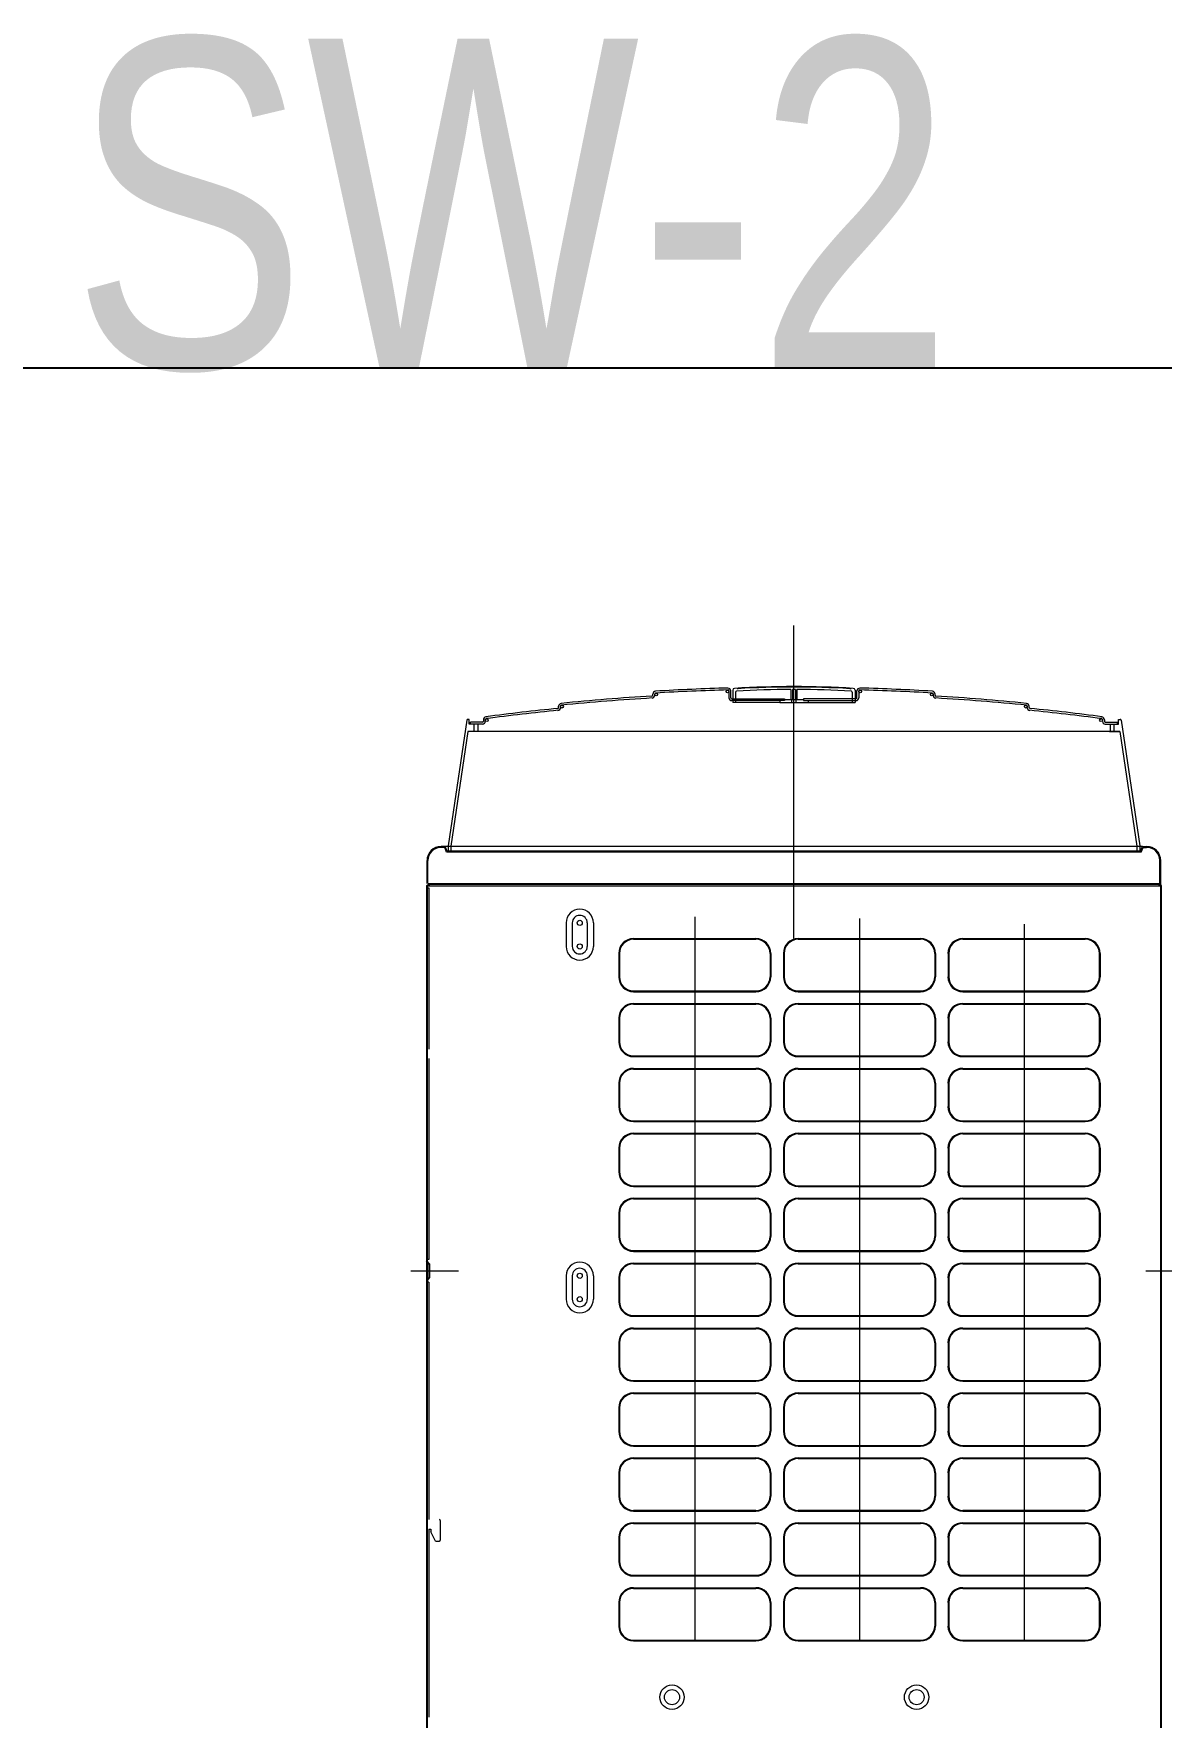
# Model space of a CAD drawing. Extents: x -562219 to -386232, y -244737 to -38219.
# Drawn here: x -459229 to -458031, y -193716 to -191927 of the extents above; entities that cross this region are included whole.
import ezdxf

# ---------------------------------------------------------------- set-up
doc = ezdxf.new("R2010")
doc.units = 0
doc.header["$LTSCALE"] = 1000
doc.header["$MEASUREMENT"] = 0
doc.layers.get('0').update_dxf_attribs({"linetype": 'CONTINUOUS'})
doc.layers.add('SYTM$0$FQCA-OUAC', color=5, linetype='CONTINUOUS', lineweight=18)
doc.layers.add('VRV-DIM', color=3, linetype='CONTINUOUS')
doc.styles.add('HZF', font='ROS', dxfattribs={"width": 0.8, "bigfont": 'JD'})

# ---------------------------------------------------------------- blocks, each defined once
blk = doc.blocks.new('SYTM$0$1')
for p, q in [((-391.1, 595.3), (-391.1, 927.9)), ((-456.1, 859), (-456.1, 846)), ((-451.1, 861.2), (-451.1, 860.1)), ((-450.6, 860.7), (-451.1, 860.1)), ((-394.3, 859.9), (-394.3, 849)), ((-392.7, 859.9), (-392.7, 849)), ((-389.5, 859.9), (-389.5, 849)), ((-387.9, 859.9), (-387.9, 849)), ((-331.7, 860.7), (-331.2, 860.1)), ((-331.2, 861.2), (-331.2, 860.1)), ((-326.2, 859), (-326.2, 846)), ((-641, 840.6), (-641, 842)), ((-639, 840.6), (-639, 842)), ((-541, 853.7), (-541, 854.9)), ((-539, 853.7), (-539, 854.9)), ((-460.1, 858.3), (-460.1, 851)), ((-458.1, 851), (-458.1, 858.2)), ((-457.1, 850), (-401.1, 850)), ((-401.1, 848), (-457.1, 848)), ((-406.1, 846), (-456.1, 846)), ((-453.1, 857.1), (-453.1, 846)), ((-406.1, 848), (-406.1, 846)), ((-406.1, 846), (-376.1, 846)), ((-401.1, 850), (-401.1, 848)), ((-401.1, 849), (-381.1, 849)), ((-394.3, 849), (-387.9, 849)), ((-393.6, 849), (-393.6, 846)), ((-388.6, 846), (-388.6, 849)), ((-381.1, 850), (-381.1, 848)), ((-325.2, 850), (-381.1, 850)), ((-381.1, 848), (-325.2, 848)), ((-376.1, 848), (-376.1, 846)), ((-376.1, 846), (-326.2, 846)), ((-329.2, 857.1), (-329.2, 846)), ((-324.2, 851), (-324.2, 858.2)), ((-322.2, 858.3), (-322.2, 851)), ((-243.2, 853.7), (-243.2, 854.9)), ((-241.2, 853.7), (-241.2, 854.9)), ((-143.3, 840.6), (-143.3, 842)), ((-141.3, 840.6), (-141.3, 842)), ((-738.5, 827.1), (-758.4, 693.6)), ((-735.9, 828), (-737.5, 828)), ((-735.9, 823), (-735.9, 828)), ((-721.9, 823), (-735.9, 823)), ((-734.6, 823), (-734.6, 825)), ((-721.9, 825), (-734.6, 825)), ((-730.9, 823), (-730.9, 815)), ((-726.9, 823), (-726.9, 815)), ((-720.9, 827.7), (-720.9, 826)), ((-718.9, 827.7), (-718.9, 826)), ((-63.4, 827.7), (-63.4, 826)), ((-61.4, 827.7), (-61.4, 826)), ((-60.4, 825), (-47.6, 825)), ((-60.4, 823), (-46.4, 823)), ((-55.4, 823), (-55.4, 815)), ((-51.4, 823), (-51.4, 815)), ((-47.6, 823), (-47.6, 825)), ((-46.4, 828), (-44.7, 828)), ((-46.4, 823), (-46.4, 828)), ((-43.7, 827.1), (-23.9, 693.6)), ((-737.3, 815), (-755.4, 693.3)), ((-45, 815), (-737.3, 815)), ((-55.9, 815), (-45, 815)), ((-45, 815), (-26.9, 693.3)), ((-20.9, 693.1), (-765.8, 693.1)), ((-762, 692.1), (-765.8, 692.1)), ((-760, 687.1), (-762, 692.1)), ((-759.4, 688.1), (-761.4, 693.1)), ((-22.2, 687.1), (-760, 687.1)), ((-22.9, 688.1), (-759.4, 688.1)), ((-758.4, 693.6), (-758.4, 688.1)), ((-755.4, 693.3), (-755.4, 688.1)), ((-26.9, 693.3), (-26.9, 688.1)), ((-23.9, 693.6), (-23.9, 688.1)), ((-22.9, 688.1), (-20.9, 693.1)), ((-22.2, 687.1), (-20.2, 692.1)), ((-20.9, 693.1), (-16.5, 693.1)), ((-20.2, 692.1), (-16.5, 692.1)), ((-780.8, 653.6), (-780.8, 678.1)), ((-779.8, 653.6), (-779.8, 678.1)), ((-2.5, 653.6), (-2.5, 678.1)), ((-1.5, 653.6), (-1.5, 678.1)), ((-781.3, 651.1), (-779.1, 653.1)), ((-781.3, 651.1), (-779.1, 653.1)), ((-781.3, 651.1), (-781.3, -230.4)), ((-781.3, 651.1), (-1, 651.1)), ((-781.3, 651.1), (-781.3, -879.8)), ((-781.3, 649.1), (-778.7, 649.1)), ((-780.5, 650.7), (-778.3, 652.7)), ((-780.5, 650.7), (-778.3, 652.7)), ((-780.5, 650.7), (-780.5, 649.1)), ((-780.5, 650.7), (-780.5, -879.8)), ((-780.5, 649.1), (-780.5, 254.4)), ((-779.1, 653.6), (-1.5, 653.6)), ((-779.1, 653.1), (-1, 653.1)), ((-778.7, 649.1), (-778.7, 477.7)), ((-1.8, 650.7), (-4, 652.7)), ((-1, 651.1), (-3.2, 653.1)), ((-0.8, 651.1), (-3.2, 653.1)), ((-1.8, 651.1), (-1.8, -879.8)), ((-1.8, 650.7), (-1.8, -879.8)), ((-1, 651.1), (-1, -879.8)), ((-633, 611.9), (-633, 586.9)), ((-626.6, 611.9), (-626.6, 586.9)), ((-610.6, 611.9), (-610.6, 586.9)), ((-604.1, 611.9), (-604.1, 586.9)), ((-496.5, 618.2), (-496.5, -150.7)), ((-321.6, 616.6), (-321.6, -150.7)), ((-146.7, 610.4), (-146.7, -150.7)), ((-561.4, 595.3), (-431.5, 595.3)), ((-561.4, 594.5), (-431.5, 594.5)), ((-386.5, 595.3), (-256.6, 595.3)), ((-386.5, 594.5), (-256.6, 594.5)), ((-211.7, 595.3), (-81.7, 595.3)), ((-211.7, 594.5), (-81.7, 594.5)), ((-577.2, 579.5), (-577.2, 554.6)), ((-576.4, 579.5), (-576.4, 554.6)), ((-416.5, 579.5), (-416.5, 554.6)), ((-415.7, 579.5), (-415.7, 554.6)), ((-402.3, 579.5), (-402.3, 554.6)), ((-401.5, 579.5), (-401.5, 554.6)), ((-241.6, 579.5), (-241.6, 554.6)), ((-240.8, 579.5), (-240.8, 554.6)), ((-227.4, 579.5), (-227.4, 554.6)), ((-226.6, 579.5), (-226.6, 554.6)), ((-66.8, 579.5), (-66.8, 554.6)), ((-66, 579.5), (-66, 554.6)), ((-561.4, 539.6), (-431.5, 539.6)), ((-561.4, 538.8), (-431.5, 538.8)), ((-386.5, 539.6), (-256.6, 539.6)), ((-386.5, 538.8), (-256.6, 538.8)), ((-211.7, 539.6), (-81.7, 539.6)), ((-211.7, 538.8), (-81.7, 538.8)), ((-561.4, 526.4), (-431.5, 526.4)), ((-561.4, 525.6), (-431.5, 525.6)), ((-386.5, 526.4), (-256.6, 526.4)), ((-386.5, 525.6), (-256.6, 525.6)), ((-211.7, 526.4), (-81.7, 526.4)), ((-211.7, 525.6), (-81.7, 525.6)), ((-577.2, 510.6), (-577.2, 485.6)), ((-576.4, 510.6), (-576.4, 485.6)), ((-416.5, 510.6), (-416.5, 485.6)), ((-415.7, 510.6), (-415.7, 485.6)), ((-402.3, 510.6), (-402.3, 485.6)), ((-401.5, 510.6), (-401.5, 485.6)), ((-241.6, 510.6), (-241.6, 485.6)), ((-240.8, 510.6), (-240.8, 485.6)), ((-227.4, 510.6), (-227.4, 485.6)), ((-226.6, 510.6), (-226.6, 485.6)), ((-66.8, 510.6), (-66.8, 485.6)), ((-66, 510.6), (-66, 485.6)), ((-778.7, 467.7), (-778.7, 254.4)), ((-561.4, 470.6), (-431.5, 470.6)), ((-561.4, 469.8), (-431.5, 469.8)), ((-386.5, 470.6), (-256.6, 470.6)), ((-386.5, 469.8), (-256.6, 469.8)), ((-211.7, 470.6), (-81.7, 470.6)), ((-211.7, 469.8), (-81.7, 469.8)), ((-561.4, 457.4), (-431.5, 457.4)), ((-561.4, 456.6), (-431.5, 456.6)), ((-386.5, 457.4), (-256.6, 457.4)), ((-386.5, 456.6), (-256.6, 456.6)), ((-211.7, 457.4), (-81.7, 457.4)), ((-211.7, 456.6), (-81.7, 456.6)), ((-577.2, 441.6), (-577.2, 416.7)), ((-576.4, 441.6), (-576.4, 416.7)), ((-416.5, 441.6), (-416.5, 416.7)), ((-415.7, 441.6), (-415.7, 416.7)), ((-402.3, 441.6), (-402.3, 416.7)), ((-401.5, 441.6), (-401.5, 416.7)), ((-241.6, 441.6), (-241.6, 416.7)), ((-240.8, 441.6), (-240.8, 416.7)), ((-227.4, 441.6), (-227.4, 416.7)), ((-226.6, 441.6), (-226.6, 416.7)), ((-66.8, 441.6), (-66.8, 416.7)), ((-66, 441.6), (-66, 416.7)), ((-561.4, 401.7), (-431.5, 401.7)), ((-561.4, 400.9), (-431.5, 400.9)), ((-386.5, 401.7), (-256.6, 401.7)), ((-386.5, 400.9), (-256.6, 400.9)), ((-211.7, 401.7), (-81.7, 401.7)), ((-211.7, 400.9), (-81.7, 400.9)), ((-561.4, 388.5), (-431.5, 388.5)), ((-561.4, 387.7), (-431.5, 387.7)), ((-386.5, 388.5), (-256.6, 388.5)), ((-386.5, 387.7), (-256.6, 387.7)), ((-211.7, 388.5), (-81.7, 388.5)), ((-211.7, 387.7), (-81.7, 387.7)), ((-577.2, 372.7), (-577.2, 347.7)), ((-576.4, 372.7), (-576.4, 347.7)), ((-416.5, 372.7), (-416.5, 347.7)), ((-415.7, 372.7), (-415.7, 347.7)), ((-402.3, 372.7), (-402.3, 347.7)), ((-401.5, 372.7), (-401.5, 347.7)), ((-241.6, 372.7), (-241.6, 347.7)), ((-240.8, 372.7), (-240.8, 347.7)), ((-227.4, 372.7), (-227.4, 347.7)), ((-226.6, 372.7), (-226.6, 347.7)), ((-66.8, 372.7), (-66.8, 347.7)), ((-66, 372.7), (-66, 347.7)), ((-561.4, 332.7), (-431.5, 332.7)), ((-561.4, 331.9), (-431.5, 331.9)), ((-386.5, 332.7), (-256.6, 332.7)), ((-386.5, 331.9), (-256.6, 331.9)), ((-211.7, 332.7), (-81.7, 332.7)), ((-211.7, 331.9), (-81.7, 331.9)), ((-561.4, 319.5), (-431.5, 319.5)), ((-561.4, 318.7), (-431.5, 318.7)), ((-386.5, 319.5), (-256.6, 319.5)), ((-386.5, 318.7), (-256.6, 318.7)), ((-211.7, 319.5), (-81.7, 319.5)), ((-211.7, 318.7), (-81.7, 318.7)), ((-577.2, 303.7), (-577.2, 278.8)), ((-576.4, 303.7), (-576.4, 278.8)), ((-416.5, 303.7), (-416.5, 278.8)), ((-415.7, 303.7), (-415.7, 278.8)), ((-402.3, 303.7), (-402.3, 278.8)), ((-401.5, 303.7), (-401.5, 278.8)), ((-241.6, 303.7), (-241.6, 278.8)), ((-240.8, 303.7), (-240.8, 278.8)), ((-227.4, 303.7), (-227.4, 278.8)), ((-226.6, 303.7), (-226.6, 278.8)), ((-66.8, 303.7), (-66.8, 278.8)), ((-66, 303.7), (-66, 278.8)), ((-778.7, 254.4), (-781.3, 254.4)), ((-779, 249.4), (-781.3, 252.4)), ((-780.5, 254.4), (-780.5, 252.6)), ((-778.2, 249.6), (-780.5, 252.6)), ((-561.4, 263.8), (-431.5, 263.8)), ((-561.4, 263), (-431.5, 263)), ((-561.4, 250.6), (-431.5, 250.6)), ((-386.5, 263.8), (-256.6, 263.8)), ((-386.5, 263), (-256.6, 263)), ((-386.5, 250.6), (-256.6, 250.6)), ((-211.7, 263.8), (-81.7, 263.8)), ((-211.7, 263), (-81.7, 263)), ((-211.7, 250.6), (-81.7, 250.6)), ((-797.9, 242.4), (-747.3, 242.4)), ((-779, 235.4), (-781.3, 232.4)), ((-778.2, 235.1), (-780.5, 232.1)), ((-779, 249.4), (-779, 235.4)), ((-779, 244.9), (-778.2, 244.9)), ((-779, 239.9), (-778.2, 239.9)), ((-778.2, 249.6), (-778.2, 235.1)), ((-633, 237.1), (-633, 212.2)), ((-626.6, 237.1), (-626.6, 212.2)), ((-610.6, 237.1), (-610.6, 212.2)), ((-604.1, 237.1), (-604.1, 212.2)), ((-577.2, 234.8), (-577.2, 209.8)), ((-576.4, 234.8), (-576.4, 209.8)), ((-561.4, 249.8), (-431.5, 249.8)), ((-416.5, 234.8), (-416.5, 209.8)), ((-415.7, 234.8), (-415.7, 209.8)), ((-402.3, 234.8), (-402.3, 209.8)), ((-401.5, 234.8), (-401.5, 209.8)), ((-386.5, 249.8), (-256.6, 249.8)), ((-241.6, 234.8), (-241.6, 209.8)), ((-240.8, 234.8), (-240.8, 209.8)), ((-227.4, 234.8), (-227.4, 209.8)), ((-226.6, 234.8), (-226.6, 209.8)), ((-211.7, 249.8), (-81.7, 249.8)), ((-66.8, 234.8), (-66.8, 209.8)), ((-66, 234.8), (-66, 209.8)), ((-17.4, 242.4), (33.2, 242.4)), ((-778.7, 230.4), (-781.3, 230.4)), ((-780.5, 230.4), (-780.5, 232.1)), ((-780.5, 230.4), (-780.5, -230.4)), ((-778.7, 230.4), (-778.7, -21.9)), ((-561.4, 194.8), (-431.5, 194.8)), ((-561.4, 194), (-431.5, 194)), ((-561.4, 181.6), (-431.5, 181.6)), ((-561.4, 180.8), (-431.5, 180.8)), ((-386.5, 194.8), (-256.6, 194.8)), ((-386.5, 194), (-256.6, 194)), ((-386.5, 181.6), (-256.6, 181.6)), ((-386.5, 180.8), (-256.6, 180.8)), ((-211.7, 194.8), (-81.7, 194.8)), ((-211.7, 194), (-81.7, 194)), ((-211.7, 181.6), (-81.7, 181.6)), ((-211.7, 180.8), (-81.7, 180.8)), ((-577.2, 165.8), (-577.2, 140.9)), ((-576.4, 165.8), (-576.4, 140.9)), ((-416.5, 165.8), (-416.5, 140.9)), ((-415.7, 165.8), (-415.7, 140.9)), ((-402.3, 165.8), (-402.3, 140.9)), ((-401.5, 165.8), (-401.5, 140.9)), ((-241.6, 165.8), (-241.6, 140.9)), ((-240.8, 165.8), (-240.8, 140.9)), ((-227.4, 165.8), (-227.4, 140.9)), ((-226.6, 165.8), (-226.6, 140.9)), ((-66.8, 165.8), (-66.8, 140.9)), ((-66, 165.8), (-66, 140.9)), ((-561.4, 125.9), (-431.5, 125.9)), ((-386.5, 125.9), (-256.6, 125.9)), ((-211.7, 125.9), (-81.7, 125.9)), ((-561.4, 125.1), (-431.5, 125.1)), ((-561.4, 112.7), (-431.5, 112.7)), ((-561.4, 111.9), (-431.5, 111.9)), ((-386.5, 125.1), (-256.6, 125.1)), ((-386.5, 112.7), (-256.6, 112.7)), ((-386.5, 111.9), (-256.6, 111.9)), ((-211.7, 125.1), (-81.7, 125.1)), ((-211.7, 112.7), (-81.7, 112.7)), ((-211.7, 111.9), (-81.7, 111.9)), ((-577.2, 96.9), (-577.2, 71.9)), ((-576.4, 96.9), (-576.4, 71.9)), ((-416.5, 96.9), (-416.5, 71.9)), ((-415.7, 96.9), (-415.7, 71.9)), ((-402.3, 96.9), (-402.3, 71.9)), ((-401.5, 96.9), (-401.5, 71.9)), ((-241.6, 96.9), (-241.6, 71.9)), ((-240.8, 96.9), (-240.8, 71.9)), ((-227.4, 96.9), (-227.4, 71.9)), ((-226.6, 96.9), (-226.6, 71.9)), ((-66.8, 96.9), (-66.8, 71.9)), ((-66, 96.9), (-66, 71.9)), ((-561.4, 56.9), (-431.5, 56.9)), ((-561.4, 56.1), (-431.5, 56.1)), ((-386.5, 56.9), (-256.6, 56.9)), ((-386.5, 56.1), (-256.6, 56.1)), ((-211.7, 56.9), (-81.7, 56.9)), ((-211.7, 56.1), (-81.7, 56.1)), ((-561.4, 43.7), (-431.5, 43.7)), ((-561.4, 42.9), (-431.5, 42.9)), ((-386.5, 43.7), (-256.6, 43.7)), ((-386.5, 42.9), (-256.6, 42.9)), ((-211.7, 43.7), (-81.7, 43.7)), ((-211.7, 42.9), (-81.7, 42.9)), ((-577.2, 27.9), (-577.2, 2.9)), ((-576.4, 27.9), (-576.4, 2.9)), ((-416.5, 27.9), (-416.5, 2.9)), ((-415.7, 27.9), (-415.7, 2.9)), ((-402.3, 27.9), (-402.3, 2.9)), ((-401.5, 27.9), (-401.5, 2.9)), ((-241.6, 27.9), (-241.6, 2.9)), ((-240.8, 27.9), (-240.8, 2.9)), ((-227.4, 27.9), (-227.4, 2.9)), ((-226.6, 27.9), (-226.6, 2.9)), ((-66.8, 27.9), (-66.8, 2.9)), ((-66, 27.9), (-66, 2.9)), ((-561.4, -12), (-431.5, -12)), ((-561.4, -12.8), (-431.5, -12.8)), ((-386.5, -12), (-256.6, -12)), ((-386.5, -12.8), (-256.6, -12.8)), ((-211.7, -12), (-81.7, -12)), ((-211.7, -12.8), (-81.7, -12.8)), ((-778.7, -31.9), (-776.7, -31.9)), ((-778.7, -31.9), (-778.7, -231.7)), ((-776.7, -31.9), (-776.7, -34.9)), ((-771.7, -44.9), (-776.7, -34.9)), ((-766.7, -22.9), (-766.7, -43.9)), ((-561.4, -25.2), (-431.5, -25.2)), ((-561.4, -26), (-431.5, -26)), ((-386.5, -25.2), (-256.6, -25.2)), ((-386.5, -26), (-256.6, -26)), ((-211.7, -25.2), (-81.7, -25.2)), ((-211.7, -26), (-81.7, -26)), ((-771.7, -44.9), (-767.7, -44.9)), ((-577.2, -41), (-577.2, -66)), ((-576.4, -41), (-576.4, -66)), ((-416.5, -41), (-416.5, -66)), ((-415.7, -41), (-415.7, -66)), ((-402.3, -41), (-402.3, -66)), ((-401.5, -41), (-401.5, -66)), ((-241.6, -41), (-241.6, -66)), ((-240.8, -41), (-240.8, -66)), ((-227.4, -41), (-227.4, -66)), ((-226.6, -41), (-226.6, -66)), ((-66.8, -41), (-66.8, -66)), ((-66, -41), (-66, -66)), ((-561.4, -81), (-431.5, -81)), ((-561.4, -81.8), (-431.5, -81.8)), ((-386.5, -81), (-256.6, -81)), ((-386.5, -81.8), (-256.6, -81.8)), ((-211.7, -81), (-81.7, -81)), ((-211.7, -81.8), (-81.7, -81.8)), ((-561.4, -94.2), (-431.5, -94.2)), ((-561.4, -95), (-431.5, -95)), ((-386.5, -94.2), (-256.6, -94.2)), ((-386.5, -95), (-256.6, -95)), ((-211.7, -94.2), (-81.7, -94.2)), ((-211.7, -95), (-81.7, -95)), ((-577.2, -110), (-577.2, -135)), ((-576.4, -110), (-576.4, -135)), ((-416.5, -110), (-416.5, -135)), ((-415.7, -110), (-415.7, -135)), ((-402.3, -110), (-402.3, -135)), ((-401.5, -110), (-401.5, -135)), ((-241.6, -110), (-241.6, -135)), ((-240.8, -110), (-240.8, -135)), ((-227.4, -110), (-227.4, -135)), ((-226.6, -110), (-226.6, -135)), ((-66.8, -110), (-66.8, -135)), ((-66, -110), (-66, -135)), ((-561.4, -149.9), (-431.5, -149.9)), ((-561.4, -150.7), (-431.5, -150.7)), ((-386.5, -149.9), (-256.6, -149.9)), ((-386.5, -150.7), (-256.6, -150.7)), ((-211.7, -149.9), (-81.7, -149.9)), ((-211.7, -150.7), (-81.7, -150.7))]:
    blk.add_line(p, q)
for centre, radius in [((-461.6, 857.7), 1.5), ((-320.7, 857.7), 1.5), ((-637.5, 841.6), 1.5), ((-537.5, 854.4), 1.5), ((-244.7, 854.4), 1.5), ((-144.8, 841.6), 1.5), ((-717.4, 827.3), 1.5), ((-64.9, 827.3), 1.5), ((-618.6, 611.9), 2.75), ((-618.6, 586.9), 2.75), ((-618.6, 237.1), 2.75), ((-618.6, 212.2), 2.75), ((-520.6, -210.5), 13), ((-520.6, -210.5), 7.99), ((-260.8, -210.5), 13), ((-260.8, -210.5), 7.99)]:
    blk.add_circle(centre, radius)
for centre, radius, start, end in [((-391.1, -1646), 2508.3, 91.6, 93.3615), ((-391.1, -1646), 2506.3, 91.6, 93.3615), ((-461.1, 858.2), 3, 0, 91.6), ((-461.1, 858.2), 0.999, 0, 91.6), ((-454.1, 859), 2, 93.6193, 180), ((-391.1, -136.4), 999.3, 86.3807, 93.6193), ((-391.1, -136.4), 996.3, 90.1839, 93.5113), ((-391.1, -136.4), 998.8, 86.5872, 93.4128), ((-391.1, -136.4), 996.3, 89.9081, 90.092), ((-391.1, -136.4), 996.3, 86.4887, 89.8161), ((-328.2, 859), 2, 0, 86.3807), ((-321.2, 858.2), 3, 88.4, 180), ((-321.2, 858.2), 0.999, 88.4, 180), ((-391.1, -1646), 2508.3, 86.6385, 88.4), ((-391.1, -1646), 2506.3, 86.6385, 88.4), ((-642, 840.6), 0.999, 275.7599, 0), ((-642, 840.6), 3, 275.7599, 0), ((-638, 842), 3, 95.6655, 180), ((-638, 842), 0.999, 95.6655, 180), ((-391.1, -1646), 2503.3, 93.4545, 95.6655), ((-391.1, -1646), 2501.3, 93.4545, 95.6655), ((-542, 853.7), 0.999, 273.4545, 0), ((-542, 853.7), 3, 273.4545, 0), ((-538, 854.9), 3, 93.3615, 180), ((-538, 854.9), 0.999, 93.3615, 180), ((-457.1, 851), 3, 180, 270), ((-457.1, 851), 3, 180, 270), ((-457.1, 851), 0.999, 180, 270), ((-457.1, 851), 0.999, 180, 270), ((-452.1, 857.1), 0.999, 93.5113, 180), ((-330.2, 857.1), 0.999, 0, 86.4887), ((-325.2, 851), 0.999, 270, 0), ((-325.2, 851), 3, 270, 0), ((-244.2, 854.9), 0.999, 0, 86.6385), ((-244.2, 854.9), 3, 0, 86.6385), ((-240.2, 853.7), 3, 180, 266.5455), ((-240.2, 853.7), 0.999, 180, 266.5455), ((-391.1, -1646), 2501.3, 84.3345, 86.5455), ((-391.1, -1646), 2503.3, 84.3345, 86.5455), ((-144.3, 842), 0.999, 0, 84.3345), ((-144.3, 842), 3, 0, 84.3345), ((-140.3, 840.6), 3, 180, 264.2401), ((-140.3, 840.6), 0.999, 180, 264.2401), ((-737.5, 827), 0.999, 90, 171.5422), ((-721.9, 826), 0.999, 270, 0), ((-721.9, 826), 3, 270, 0), ((-717.9, 827.7), 3, 97.5249, 180), ((-717.9, 827.7), 0.999, 97.5249, 180), ((-391.1, -1646), 2498.3, 95.7599, 97.5249), ((-391.1, -1646), 2496.3, 95.7599, 97.5249), ((-391.1, -1646), 2496.3, 82.4751, 84.2401), ((-391.1, -1646), 2498.3, 82.4751, 84.2401), ((-64.4, 827.7), 0.999, 0, 82.4751), ((-64.4, 827.7), 3, 0, 82.4751), ((-60.4, 826), 3, 180, 270), ((-60.4, 826), 0.999, 180, 270), ((-44.7, 827), 0.999, 8.4578, 90), ((-765.8, 678.1), 15, 90, 180), ((-765.8, 678.1), 14, 90, 180), ((-16.5, 678.1), 15, 0, 90), ((-16.5, 678.1), 14, 0, 90), ((-618.6, 611.9), 14.5, 0, 180), ((-618.6, 611.9), 7.99, 0, 180), ((-561.4, 579.5), 15.8, 90, 180), ((-561.4, 579.5), 15, 90, 180), ((-431.5, 579.5), 15.8, 0, 90), ((-431.5, 579.5), 15, 0, 90), ((-386.5, 579.5), 15.8, 90, 180), ((-386.5, 579.5), 15, 90, 180), ((-256.6, 579.5), 15.8, 0, 90), ((-256.6, 579.5), 15, 0, 90), ((-211.7, 579.5), 15.8, 90, 180), ((-211.7, 579.5), 15, 90, 180), ((-81.7, 579.5), 15.8, 0, 90), ((-81.7, 579.5), 15, 0, 90), ((-618.6, 586.9), 14.5, 180, 0), ((-618.6, 586.9), 7.99, 180, 0), ((-561.4, 554.6), 15.8, 180, 270), ((-561.4, 554.6), 15, 180, 270), ((-431.5, 554.6), 15.8, 270, 0), ((-431.5, 554.6), 15, 270, 0), ((-386.5, 554.6), 15.8, 180, 270), ((-386.5, 554.6), 15, 180, 270), ((-256.6, 554.6), 15.8, 270, 0), ((-256.6, 554.6), 15, 270, 0), ((-211.7, 554.6), 15.8, 180, 270), ((-211.7, 554.6), 15, 180, 270), ((-81.7, 554.6), 15.8, 270, 0), ((-81.7, 554.6), 15, 270, 0), ((-561.4, 510.6), 15.8, 90, 180), ((-561.4, 510.6), 15, 90, 180), ((-431.5, 510.6), 15.8, 0, 90), ((-431.5, 510.6), 15, 0, 90), ((-386.5, 510.6), 15.8, 90, 180), ((-386.5, 510.6), 15, 90, 180), ((-256.6, 510.6), 15.8, 0, 90), ((-256.6, 510.6), 15, 0, 90), ((-211.7, 510.6), 15.8, 90, 180), ((-211.7, 510.6), 15, 90, 180), ((-81.7, 510.6), 15.8, 0, 90), ((-81.7, 510.6), 15, 0, 90), ((-561.4, 485.6), 15.8, 180, 270), ((-561.4, 485.6), 15, 180, 270), ((-431.5, 485.6), 15.8, 270, 0), ((-431.5, 485.6), 15, 270, 0), ((-386.5, 485.6), 15.8, 180, 270), ((-386.5, 485.6), 15, 180, 270), ((-256.6, 485.6), 15.8, 270, 0), ((-256.6, 485.6), 15, 270, 0), ((-211.7, 485.6), 15.8, 180, 270), ((-211.7, 485.6), 15, 180, 270), ((-81.7, 485.6), 15.8, 270, 0), ((-81.7, 485.6), 15, 270, 0), ((-561.4, 441.6), 15.8, 90, 180), ((-561.4, 441.6), 15, 90, 180), ((-431.5, 441.6), 15.8, 0, 90), ((-431.5, 441.6), 15, 0, 90), ((-386.5, 441.6), 15.8, 90, 180), ((-386.5, 441.6), 15, 90, 180), ((-256.6, 441.6), 15.8, 0, 90), ((-256.6, 441.6), 15, 0, 90), ((-211.7, 441.6), 15.8, 90, 180), ((-211.7, 441.6), 15, 90, 180), ((-81.7, 441.6), 15.8, 0, 90), ((-81.7, 441.6), 15, 0, 90), ((-561.4, 416.7), 15.8, 180, 270), ((-561.4, 416.7), 15, 180, 270), ((-431.5, 416.7), 15.8, 270, 0), ((-431.5, 416.7), 15, 270, 0), ((-386.5, 416.7), 15.8, 180, 270), ((-386.5, 416.7), 15, 180, 270), ((-256.6, 416.7), 15.8, 270, 0), ((-256.6, 416.7), 15, 270, 0), ((-211.7, 416.7), 15.8, 180, 270), ((-211.7, 416.7), 15, 180, 270), ((-81.7, 416.7), 15.8, 270, 0), ((-81.7, 416.7), 15, 270, 0), ((-561.4, 372.7), 15.8, 90, 180), ((-561.4, 372.7), 15, 90, 180), ((-431.5, 372.7), 15.8, 0, 90), ((-431.5, 372.7), 15, 0, 90), ((-386.5, 372.7), 15.8, 90, 180), ((-386.5, 372.7), 15, 90, 180), ((-256.6, 372.7), 15.8, 0, 90), ((-256.6, 372.7), 15, 0, 90), ((-211.7, 372.7), 15.8, 90, 180), ((-211.7, 372.7), 15, 90, 180), ((-81.7, 372.7), 15.8, 0, 90), ((-81.7, 372.7), 15, 0, 90), ((-561.4, 347.7), 15.8, 180, 270), ((-561.4, 347.7), 15, 180, 270), ((-431.5, 347.7), 15.8, 270, 0), ((-431.5, 347.7), 15, 270, 0), ((-386.5, 347.7), 15.8, 180, 270), ((-386.5, 347.7), 15, 180, 270), ((-256.6, 347.7), 15.8, 270, 0), ((-256.6, 347.7), 15, 270, 0), ((-211.7, 347.7), 15.8, 180, 270), ((-211.7, 347.7), 15, 180, 270), ((-81.7, 347.7), 15.8, 270, 0), ((-81.7, 347.7), 15, 270, 0), ((-561.4, 303.7), 15.8, 90, 180), ((-561.4, 303.7), 15, 90, 180), ((-431.5, 303.7), 15.8, 0, 90), ((-431.5, 303.7), 15, 0, 90), ((-386.5, 303.7), 15.8, 90, 180), ((-386.5, 303.7), 15, 90, 180), ((-256.6, 303.7), 15.8, 0, 90), ((-256.6, 303.7), 15, 0, 90), ((-211.7, 303.7), 15.8, 90, 180), ((-211.7, 303.7), 15, 90, 180), ((-81.7, 303.7), 15.8, 0, 90), ((-81.7, 303.7), 15, 0, 90), ((-561.4, 278.8), 15.8, 180, 270), ((-561.4, 278.8), 15, 180, 270), ((-431.5, 278.8), 15.8, 270, 0), ((-431.5, 278.8), 15, 270, 0), ((-386.5, 278.8), 15.8, 180, 270), ((-386.5, 278.8), 15, 180, 270), ((-256.6, 278.8), 15.8, 270, 0), ((-256.6, 278.8), 15, 270, 0), ((-211.7, 278.8), 15.8, 180, 270), ((-211.7, 278.8), 15, 180, 270), ((-81.7, 278.8), 15.8, 270, 0), ((-81.7, 278.8), 15, 270, 0), ((-618.6, 237.1), 14.5, 0, 180), ((-561.4, 234.8), 15.8, 90, 180), ((-431.5, 234.8), 15.8, 0, 90), ((-386.5, 234.8), 15.8, 90, 180), ((-256.6, 234.8), 15.8, 0, 90), ((-211.7, 234.8), 15.8, 90, 180), ((-81.7, 234.8), 15.8, 0, 90), ((-618.6, 237.1), 7.99, 0, 180), ((-561.4, 234.8), 15, 90, 180), ((-431.5, 234.8), 15, 0, 90), ((-386.5, 234.8), 15, 90, 180), ((-256.6, 234.8), 15, 0, 90), ((-211.7, 234.8), 15, 90, 180), ((-81.7, 234.8), 15, 0, 90), ((-618.6, 212.2), 14.5, 180, 0), ((-618.6, 212.2), 7.99, 180, 0), ((-561.4, 209.8), 15.8, 180, 270), ((-561.4, 209.8), 15, 180, 270), ((-431.5, 209.8), 15.8, 270, 0), ((-431.5, 209.8), 15, 270, 0), ((-386.5, 209.8), 15.8, 180, 270), ((-386.5, 209.8), 15, 180, 270), ((-256.6, 209.8), 15.8, 270, 0), ((-256.6, 209.8), 15, 270, 0), ((-211.7, 209.8), 15.8, 180, 270), ((-211.7, 209.8), 15, 180, 270), ((-81.7, 209.8), 15.8, 270, 0), ((-81.7, 209.8), 15, 270, 0), ((-561.4, 165.8), 15.8, 90, 180), ((-561.4, 165.8), 15, 90, 180), ((-431.5, 165.8), 15.8, 0, 90), ((-431.5, 165.8), 15, 0, 90), ((-386.5, 165.8), 15.8, 90, 180), ((-386.5, 165.8), 15, 90, 180), ((-256.6, 165.8), 15.8, 0, 90), ((-256.6, 165.8), 15, 0, 90), ((-211.7, 165.8), 15.8, 90, 180), ((-211.7, 165.8), 15, 90, 180), ((-81.7, 165.8), 15.8, 0, 90), ((-81.7, 165.8), 15, 0, 90), ((-561.4, 140.9), 15.8, 180, 270), ((-561.4, 140.9), 15, 180, 270), ((-431.5, 140.9), 15.8, 270, 0), ((-431.5, 140.9), 15, 270, 0), ((-386.5, 140.9), 15.8, 180, 270), ((-386.5, 140.9), 15, 180, 270), ((-256.6, 140.9), 15.8, 270, 0), ((-256.6, 140.9), 15, 270, 0), ((-211.7, 140.9), 15.8, 180, 270), ((-211.7, 140.9), 15, 180, 270), ((-81.7, 140.9), 15.8, 270, 0), ((-81.7, 140.9), 15, 270, 0), ((-561.4, 96.9), 15.8, 90, 180), ((-561.4, 96.9), 15, 90, 180), ((-431.5, 96.9), 15.8, 0, 90), ((-431.5, 96.9), 15, 0, 90), ((-386.5, 96.9), 15.8, 90, 180), ((-386.5, 96.9), 15, 90, 180), ((-256.6, 96.9), 15.8, 0, 90), ((-256.6, 96.9), 15, 0, 90), ((-211.7, 96.9), 15.8, 90, 180), ((-211.7, 96.9), 15, 90, 180), ((-81.7, 96.9), 15.8, 0, 90), ((-81.7, 96.9), 15, 0, 90), ((-561.4, 71.9), 15.8, 180, 270), ((-561.4, 71.9), 15, 180, 270), ((-431.5, 71.9), 15.8, 270, 0), ((-431.5, 71.9), 15, 270, 0), ((-386.5, 71.9), 15.8, 180, 270), ((-386.5, 71.9), 15, 180, 270), ((-256.6, 71.9), 15.8, 270, 0), ((-256.6, 71.9), 15, 270, 0), ((-211.7, 71.9), 15.8, 180, 270), ((-211.7, 71.9), 15, 180, 270), ((-81.7, 71.9), 15.8, 270, 0), ((-81.7, 71.9), 15, 270, 0), ((-561.4, 27.9), 15.8, 90, 180), ((-561.4, 27.9), 15, 90, 180), ((-431.5, 27.9), 15.8, 0, 90), ((-431.5, 27.9), 15, 0, 90), ((-386.5, 27.9), 15.8, 90, 180), ((-386.5, 27.9), 15, 90, 180), ((-256.6, 27.9), 15.8, 0, 90), ((-256.6, 27.9), 15, 0, 90), ((-211.7, 27.9), 15.8, 90, 180), ((-211.7, 27.9), 15, 90, 180), ((-81.7, 27.9), 15.8, 0, 90), ((-81.7, 27.9), 15, 0, 90), ((-561.4, 2.9), 15.8, 180, 270), ((-561.4, 2.9), 15, 180, 270), ((-431.5, 2.9), 15.8, 270, 0), ((-431.5, 2.9), 15, 270, 0), ((-386.5, 2.9), 15.8, 180, 270), ((-386.5, 2.9), 15, 180, 270), ((-256.6, 2.9), 15.8, 270, 0), ((-256.6, 2.9), 15, 270, 0), ((-211.7, 2.9), 15.8, 180, 270), ((-211.7, 2.9), 15, 180, 270), ((-81.7, 2.9), 15.8, 270, 0), ((-81.7, 2.9), 15, 270, 0), ((-767.7, -22.9), 0.999, 0, 90), ((-561.4, -41), 15.8, 90, 180), ((-561.4, -41), 15, 90, 180), ((-431.5, -41), 15.8, 0, 90), ((-431.5, -41), 15, 0, 90), ((-386.5, -41), 15.8, 90, 180), ((-386.5, -41), 15, 90, 180), ((-256.6, -41), 15.8, 0, 90), ((-256.6, -41), 15, 0, 90), ((-211.7, -41), 15.8, 90, 180), ((-211.7, -41), 15, 90, 180), ((-81.7, -41), 15.8, 0, 90), ((-81.7, -41), 15, 0, 90), ((-767.7, -43.9), 0.999, 270, 0), ((-561.4, -66), 15.8, 180, 270), ((-561.4, -66), 15, 180, 270), ((-431.5, -66), 15.8, 270, 0), ((-431.5, -66), 15, 270, 0), ((-386.5, -66), 15.8, 180, 270), ((-386.5, -66), 15, 180, 270), ((-256.6, -66), 15.8, 270, 0), ((-256.6, -66), 15, 270, 0), ((-211.7, -66), 15.8, 180, 270), ((-211.7, -66), 15, 180, 270), ((-81.7, -66), 15.8, 270, 0), ((-81.7, -66), 15, 270, 0), ((-561.4, -110), 15.8, 90, 180), ((-561.4, -110), 15, 90, 180), ((-431.5, -110), 15.8, 0, 90), ((-431.5, -110), 15, 0, 90), ((-386.5, -110), 15.8, 90, 180), ((-386.5, -110), 15, 90, 180), ((-256.6, -110), 15.8, 0, 90), ((-256.6, -110), 15, 0, 90), ((-211.7, -110), 15.8, 90, 180), ((-211.7, -110), 15, 90, 180), ((-81.7, -110), 15.8, 0, 90), ((-81.7, -110), 15, 0, 90), ((-561.4, -135), 15.8, 180, 270), ((-561.4, -135), 15, 180, 270), ((-431.5, -135), 15.8, 270, 0), ((-431.5, -135), 15, 270, 0), ((-386.5, -135), 15.8, 180, 270), ((-386.5, -135), 15, 180, 270), ((-256.6, -135), 15.8, 270, 0), ((-256.6, -135), 15, 270, 0), ((-211.7, -135), 15.8, 180, 270), ((-211.7, -135), 15, 180, 270), ((-81.7, -135), 15.8, 270, 0), ((-81.7, -135), 15, 270, 0)]:
    blk.add_arc(centre, radius, start, end)

msp = doc.modelspace()

# ---------------------------------------------------------------- linework, layer by layer
at = {"layer": 'VRV-DIM'}
msp.add_line((-457948.5, -192282.7), (-459310.8, -192282.7), dxfattribs=at)

# ---------------------------------------------------------------- block references
at = {"layer": 'SYTM$0$FQCA-OUAC'}
msp.add_blockref('SYTM$0$1', (-458030.4, -193483.8), dxfattribs=at)

# ---------------------------------------------------------------- texts
at = {"layer": 'VRV-DIM', "color": 7, "style": 'HZF', "width": 0.8}
msp.add_text('SW-2', height=350, dxfattribs=at).set_placement((-459188.8, -192282.7))

doc.saveas('drawing.dxf')
